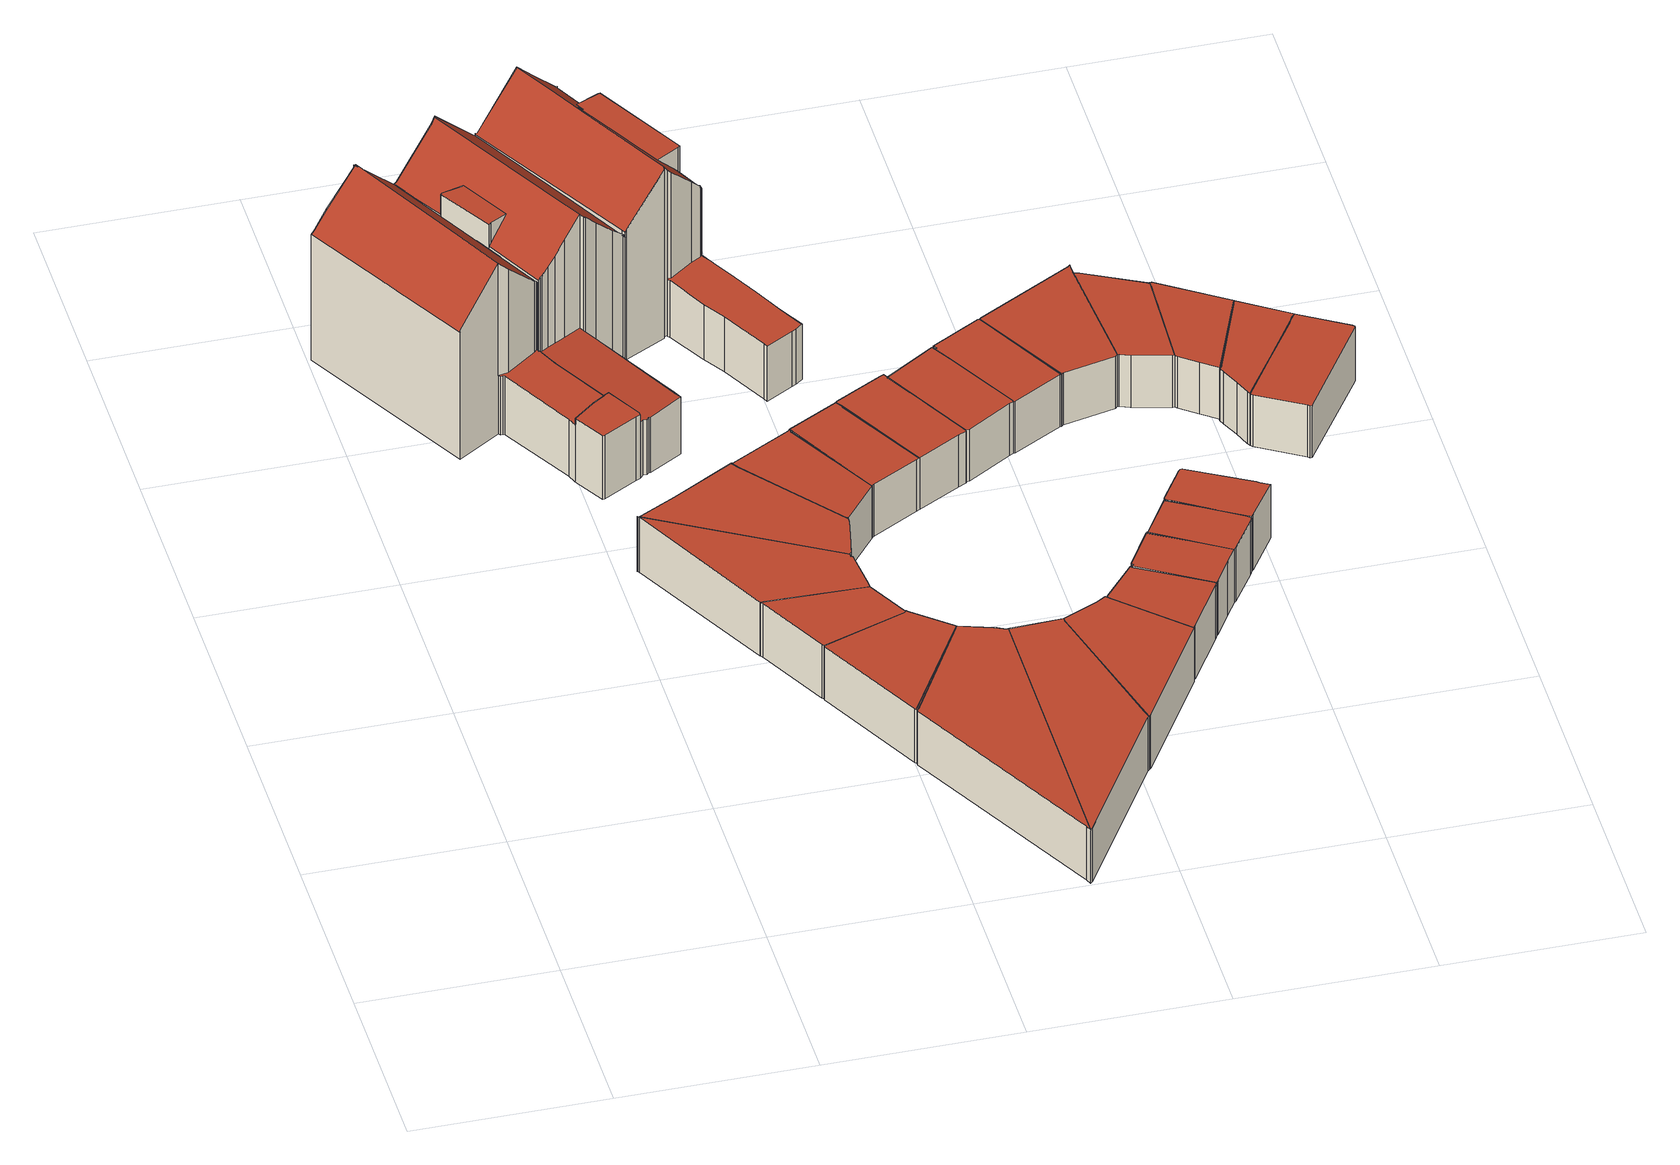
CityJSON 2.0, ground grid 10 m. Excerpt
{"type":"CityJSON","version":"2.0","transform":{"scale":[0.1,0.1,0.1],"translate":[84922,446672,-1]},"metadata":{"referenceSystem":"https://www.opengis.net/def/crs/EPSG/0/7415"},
"CityObjects":{
"building1":{"type":"Building","attributes":{"dak_type":"slanted","data_area":65.31,"data_coverage":0.922,"geconstateerd":false,"gid":18957135,"h_dak_50p":8.48,"h_dak_70p":9.11,"h_dak_max":10.14,"h_dak_min":3.15,"h_maaiveld":-0.09,"kas_warenhuis":false,"lod11_replace":false,"ondergronds_type":"above ground","oorspronkelijkbouwjaar":1916,"pw_actueel":"yes","pw_bron":"ahn3","reconstructie_methode":"tudelft3d-geoflow","reconstruction_skipped":false,"rmse_lod12":2.58,"rmse_lod13":0.845,"rmse_lod22":0.234,"rn":1,"status":"Pand in gebruik","t_run":168.91,"val3dity_codes_lod12":"[]","val3dity_codes_lod13":"[]","val3dity_codes_lod22":"[]"},"children":["building1-1"]},
"building1-1":{"type":"BuildingPart","parents":["building1"],"geometry":[{"type":"Solid","lod":"2.2","boundaries":[[[[0,1,2,3,4,5,6,7,8,9,10,11,12,13,14,15,16,17,18,19,20,21,22]],[[23,0,22,24]],[[25,8,7,26]],[[27,17,16,28]],[[29,21,20,30]],[[31,13,12,32]],[[33,15,14,34]],[[26,7,35]],[[36,6,5,37]],[[37,5,4,38]],[[24,22,21,29]],[[34,14,13,31]],[[39,36,40,41]],[[42,18,17,27]],[[43,28,16,15,33]],[[30,20,19,44]],[[45,9,8,25]],[[35,7,6,36,39]],[[46,11,10,47]],[[32,12,11,46]],[[38,4,3,48]],[[49,50,51,52]],[[53,54,55,56]],[[56,55,28,43]],[[44,19,18,42,57]],[[58,59,60,61]],[[57,42,62,63]],[[63,62,59,58]],[[41,40,54,53]],[[61,60,50,49]],[[48,3,2,64]],[[64,2,1,51]],[[52,51,1,0,23]],[[47,10,9,45]],[[47,45,25,26,35,39,46]],[[56,43,33,34,31,32,46,39,41,53]],[[57,63,58,61,49,52,23,24,29,30,44]],[[48,64,51,50,60,59,62,42,27,28,55,54,40,36,37,38]]]],"semantics":{"surfaces":[{"type":"GroundSurface"},{"type":"WallSurface","on_footprint_edge":true},{"type":"WallSurface","on_footprint_edge":false},{"type":"RoofSurface"}],"values":[[0,1,1,1,1,1,1,1,1,1,1,1,2,1,1,1,1,1,1,1,1,2,2,2,1,2,2,2,2,2,1,1,1,1,3,3,3,3]]}}]},
"building2":{"type":"Building","attributes":{"dak_type":"slanted","data_area":64.58,"data_coverage":0.895,"geconstateerd":false,"gid":11190409,"h_dak_50p":8.73,"h_dak_70p":9.2,"h_dak_max":10.21,"h_dak_min":3.21,"h_maaiveld":-0.117,"kas_warenhuis":false,"lod11_replace":false,"ondergronds_type":"above ground","oorspronkelijkbouwjaar":1916,"pw_actueel":"yes","pw_bron":"ahn3","reconstructie_methode":"tudelft3d-geoflow","reconstruction_skipped":false,"rmse_lod12":2.62,"rmse_lod13":0.764,"rmse_lod22":0.153,"rn":1,"status":"Pand in gebruik","t_run":117.61,"val3dity_codes_lod12":"[]","val3dity_codes_lod13":"[]","val3dity_codes_lod22":"[]"},"children":["building2-1"]},
"building2-1":{"type":"BuildingPart","parents":["building2"],"geometry":[{"type":"Solid","lod":"2.2","boundaries":[[[[65,66,67,68,69,70,71,72,73,20,74,75,76,77,78,79,80,81,82,14,83,84,85,86,87,88,89,90,91,92]],[[93,88,87,94]],[[95,89,88,93]],[[96,83,14,34]],[[97,74,20,98]],[[99,75,74,97]],[[100,101,102]],[[103,85,84,104]],[[34,14,82,105]],[[105,82,81,106]],[[107,108,109,110]],[[104,84,83,96]],[[94,87,86,111]],[[112,68,67,113]],[[114,69,68,112]],[[115,70,69,114]],[[116,73,72,117]],[[118,76,75,99]],[[110,109,119,120]],[[121,122,108,107]],[[120,119,123,124]],[[125,80,79,122,121]],[[126,78,77,127]],[[128,125,129,130]],[[124,123,131,132]],[[132,131,133,134]],[[135,92,91,136]],[[134,133,113,137]],[[138,65,92,135]],[[122,79,78,126]],[[139,66,65,138]],[[130,129,140]],[[101,100,106,141]],[[141,106,81,80,125,128]],[[137,113,67,66,139]],[[111,86,85,103]],[[142,90,89,95]],[[98,20,73,116]],[[117,72,71,143]],[[143,71,70,115]],[[127,77,76,118]],[[136,91,90,142]],[[127,118,99,97,98,116,117,143,115,114,112,113,133,131,123,119,109,108,122,126]],[[141,128,130,140,102,101]],[[137,139,138,135,136,142,95,93,94,111,103,144,134]],[[121,107,110,120,124,132,134,144,103,104,96,34,105,106,100,102,140,129,125]]]],"semantics":{"surfaces":[{"type":"GroundSurface"},{"type":"WallSurface","on_footprint_edge":true},{"type":"WallSurface","on_footprint_edge":false},{"type":"RoofSurface"}],"values":[[0,1,1,1,1,1,2,1,1,1,2,1,1,1,1,1,1,1,2,2,2,1,1,2,2,2,1,2,1,1,1,2,2,1,1,1,1,1,1,1,1,1,3,3,3,3]]}}]},
"building3":{"type":"Building","attributes":{"dak_type":"horizontal","data_area":28.18,"data_coverage":0.91,"geconstateerd":false,"gid":18958625,"h_dak_50p":2.79,"h_dak_70p":2.81,"h_dak_max":3.06,"h_dak_min":2.66,"h_maaiveld":-0.385,"kas_warenhuis":false,"lod11_replace":false,"ondergronds_type":"above ground","oorspronkelijkbouwjaar":1930,"pw_actueel":"yes","pw_bron":"ahn3","reconstructie_methode":"tudelft3d-geoflow","reconstruction_skipped":false,"rmse_lod12":0.0636,"rmse_lod13":0.0701,"rmse_lod22":0.0428,"rn":1,"status":"Pand in gebruik","t_run":50.45,"val3dity_codes_lod12":"[]","val3dity_codes_lod13":"[]","val3dity_codes_lod22":"[]"},"children":["building3-1"]},
"building3-1":{"type":"BuildingPart","parents":["building3"],"geometry":[{"type":"Solid","lod":"2.2","boundaries":[[[[145,146,147,148,149,150,151,152,153,154,155,156]],[[157,148,147,158]],[[158,147,146,159]],[[160,152,151,161]],[[162,154,153,163]],[[164,155,154,162]],[[165,150,149,166]],[[166,149,148,157]],[[163,153,152,160]],[[161,151,150,165]],[[167,156,155,164]],[[168,145,156,167]],[[159,146,145,168]],[[168,167,164,162,163,160,161,165,166,157,158,159]]]],"semantics":{"surfaces":[{"type":"GroundSurface"},{"type":"WallSurface","on_footprint_edge":true},{"type":"RoofSurface"}],"values":[[0,1,1,1,1,1,1,1,1,1,1,1,1,2]]}}]},
"building4":{"type":"Building","attributes":{"dak_type":"horizontal","data_area":15.05,"data_coverage":0.911,"geconstateerd":false,"gid":18958624,"h_dak_50p":2.74,"h_dak_70p":2.77,"h_dak_max":2.87,"h_dak_min":2.65,"h_maaiveld":-0.388,"kas_warenhuis":false,"lod11_replace":false,"ondergronds_type":"above ground","oorspronkelijkbouwjaar":1930,"pw_actueel":"yes","pw_bron":"ahn3","reconstructie_methode":"tudelft3d-geoflow","reconstruction_skipped":false,"rmse_lod12":0.0488,"rmse_lod13":0.0514,"rmse_lod22":0.0177,"rn":1,"status":"Pand in gebruik","t_run":37.63,"val3dity_codes_lod12":"[]","val3dity_codes_lod13":"[]","val3dity_codes_lod22":"[]"},"children":["building4-1"]},
"building4-1":{"type":"BuildingPart","parents":["building4"],"geometry":[{"type":"Solid","lod":"2.2","boundaries":[[[[169,170,171,172,173,174,151,175,148,147]],[[176,171,170,177]],[[161,151,174,178]],[[179,175,151,161]],[[158,147,148,157]],[[180,169,147,158]],[[157,148,175,179]],[[181,172,171,176]],[[178,174,173,182]],[[182,173,172,181]],[[177,170,169,180]],[[157,179,161,178,182,181,176,177,180,158]]]],"semantics":{"surfaces":[{"type":"GroundSurface"},{"type":"WallSurface","on_footprint_edge":true},{"type":"RoofSurface"}],"values":[[0,1,1,1,1,1,1,1,1,1,1,2]]}}]},
"building5":{"type":"Building","attributes":{"dak_type":"horizontal","data_area":30.88,"data_coverage":0.929,"geconstateerd":false,"gid":18958621,"h_dak_50p":2.75,"h_dak_70p":2.77,"h_dak_max":2.97,"h_dak_min":2.59,"h_maaiveld":-0.385,"kas_warenhuis":false,"lod11_replace":false,"ondergronds_type":"above ground","oorspronkelijkbouwjaar":1930,"pw_actueel":"yes","pw_bron":"ahn3","reconstructie_methode":"tudelft3d-geoflow","reconstruction_skipped":false,"rmse_lod12":0.0424,"rmse_lod13":0.0433,"rmse_lod22":0.032,"rn":1,"status":"Pand in gebruik","t_run":50.69,"val3dity_codes_lod12":"[]","val3dity_codes_lod13":"[]","val3dity_codes_lod22":"[]"},"children":["building5-1"]},
"building5-1":{"type":"BuildingPart","parents":["building5"],"geometry":[{"type":"Solid","lod":"2.2","boundaries":[[[[155,183,154,153,184,185,186,187,188,189,190]],[[191,189,188,192]],[[193,153,154,194]],[[195,184,153,193]],[[196,185,184,195]],[[197,187,186,198]],[[198,186,185,196]],[[192,188,187,197]],[[199,183,155,164]],[[164,155,190,200]],[[200,190,189,191]],[[194,154,183,199]],[[192,197,198,196,195,193,194,199,164,200,191]]]],"semantics":{"surfaces":[{"type":"GroundSurface"},{"type":"WallSurface","on_footprint_edge":true},{"type":"RoofSurface"}],"values":[[0,1,1,1,1,1,1,1,1,1,1,1,2]]}}]},
"building6":{"type":"Building","attributes":{"dak_type":"horizontal","data_area":22.36,"data_coverage":0.932,"geconstateerd":false,"gid":18958623,"h_dak_50p":2.76,"h_dak_70p":2.77,"h_dak_max":2.89,"h_dak_min":2.6,"h_maaiveld":-0.391,"kas_warenhuis":false,"lod11_replace":false,"ondergronds_type":"above ground","oorspronkelijkbouwjaar":1930,"pw_actueel":"yes","pw_bron":"ahn3","reconstructie_methode":"tudelft3d-geoflow","reconstruction_skipped":false,"rmse_lod12":0.0329,"rmse_lod13":0.0341,"rmse_lod22":0.021,"rn":1,"status":"Pand in gebruik","t_run":46.26,"val3dity_codes_lod12":"[]","val3dity_codes_lod13":"[]","val3dity_codes_lod22":"[]"},"children":["building6-1"]},
"building6-1":{"type":"BuildingPart","parents":["building6"],"geometry":[{"type":"Solid","lod":"2.2","boundaries":[[[[201,202,203,172,171,170,204,205,206,207,208]],[[177,170,171,176]],[[209,206,205,210]],[[211,207,206,209]],[[212,202,201,213]],[[213,201,208,214]],[[176,171,172,181]],[[214,208,207,211]],[[181,172,203,215]],[[215,203,202,212]],[[210,205,204,216]],[[216,204,170,177]],[[216,177,176,181,215,212,213,214,211,209,210]]]],"semantics":{"surfaces":[{"type":"GroundSurface"},{"type":"WallSurface","on_footprint_edge":true},{"type":"RoofSurface"}],"values":[[0,1,1,1,1,1,1,1,1,1,1,1,2]]}}]},
"building7":{"type":"Building","attributes":{"dak_type":"horizontal","data_area":50.18,"data_coverage":0.946,"geconstateerd":false,"gid":18958622,"h_dak_50p":2.75,"h_dak_70p":2.77,"h_dak_max":2.96,"h_dak_min":2.62,"h_maaiveld":-0.385,"kas_warenhuis":false,"lod11_replace":false,"ondergronds_type":"above ground","oorspronkelijkbouwjaar":1930,"pw_actueel":"yes","pw_bron":"ahn3","reconstructie_methode":"tudelft3d-geoflow","reconstruction_skipped":false,"rmse_lod12":0.0387,"rmse_lod13":0.038,"rmse_lod22":0.0213,"rn":1,"status":"Pand in gebruik","t_run":68.89,"val3dity_codes_lod12":"[]","val3dity_codes_lod13":"[]","val3dity_codes_lod22":"[]"},"children":["building7-1"]},
"building7-1":{"type":"BuildingPart","parents":["building7"],"geometry":[{"type":"Solid","lod":"2.2","boundaries":[[[[206,217,218,219,220,221,222,223,201,224,225]],[[226,220,219,227]],[[228,222,221,229]],[[229,221,220,226]],[[230,224,201,213]],[[231,225,224,230]],[[232,218,217,233]],[[209,206,225,231]],[[234,223,222,228]],[[213,201,223,234]],[[227,219,218,232]],[[233,217,206,209]],[[209,231,230,213,234,228,229,226,227,232,233]]]],"semantics":{"surfaces":[{"type":"GroundSurface"},{"type":"WallSurface","on_footprint_edge":true},{"type":"RoofSurface"}],"values":[[0,1,1,1,1,1,1,1,1,1,1,1,2]]}}]},
"building8":{"type":"Building","attributes":{"dak_type":"horizontal","data_area":17.8,"data_coverage":0.906,"geconstateerd":false,"gid":17147224,"h_dak_50p":2.75,"h_dak_70p":2.77,"h_dak_max":2.99,"h_dak_min":2.69,"h_maaiveld":-0.378,"kas_warenhuis":false,"lod11_replace":false,"ondergronds_type":"above ground","oorspronkelijkbouwjaar":1930,"pw_actueel":"yes","pw_bron":"ahn3","reconstructie_methode":"tudelft3d-geoflow","reconstruction_skipped":false,"rmse_lod12":0.0387,"rmse_lod13":0.0422,"rmse_lod22":0.0306,"rn":1,"status":"Pand in gebruik","t_run":60.03,"val3dity_codes_lod12":"[]","val3dity_codes_lod13":"[]","val3dity_codes_lod22":"[]"},"children":["building8-1"]},
"building8-1":{"type":"BuildingPart","parents":["building8"],"geometry":[{"type":"Solid","lod":"2.2","boundaries":[[[[187,235,236,237,185,238,239,240,241,242,243]],[[244,243,242,245]],[[246,238,185,196]],[[196,185,237,247]],[[248,235,187,197]],[[249,236,235,248]],[[197,187,243,244]],[[250,239,238,246]],[[251,240,239,250]],[[247,237,236,249]],[[252,241,240,251]],[[245,242,241,252]],[[250,246,196,247,249,248,197,244,245,252,251]]]],"semantics":{"surfaces":[{"type":"GroundSurface"},{"type":"WallSurface","on_footprint_edge":true},{"type":"RoofSurface"}],"values":[[0,1,1,1,1,1,1,1,1,1,1,1,2]]}}]},
"building9":{"type":"Building","attributes":{"dak_type":"slanted","data_area":63.76,"data_coverage":0.914,"geconstateerd":false,"gid":11190410,"h_dak_50p":8.94,"h_dak_70p":9.2,"h_dak_max":10.23,"h_dak_min":3.28,"h_maaiveld":-0.036,"kas_warenhuis":false,"lod11_replace":false,"ondergronds_type":"above ground","oorspronkelijkbouwjaar":1988,"pw_actueel":"yes","pw_bron":"ahn3","reconstructie_methode":"tudelft3d-geoflow","reconstruction_skipped":false,"rmse_lod12":2.57,"rmse_lod13":0.774,"rmse_lod22":0.239,"rn":1,"status":"Pand in gebruik","t_run":116.67,"val3dity_codes_lod12":"[]","val3dity_codes_lod13":"[]","val3dity_codes_lod22":"[]"},"children":["building9-1"]},
"building9-1":{"type":"BuildingPart","parents":["building9"],"geometry":[{"type":"Solid","lod":"2.2","boundaries":[[[[253,254,255,256,257,258,259,260,261,262,263,264,265,266,267,268,269,270,271,272,273,274,275,276,277,278,279,280,281]],[[282,254,253,283]],[[283,253,281,284]],[[285,286,287,288]],[[289,290,291,292]],[[293,274,273,294]],[[295,278,277,296]],[[297,280,279,298]],[[299,261,260,300]],[[301,258,257,302]],[[303,264,263,304]],[[305,265,264,303]],[[302,257,256,306]],[[256,307,306]],[[307,256,255,308]],[[306,307,286,285]],[[308,255,254,282]],[[309,268,267,310]],[[311,268,309]],[[294,273,272,312]],[[310,267,266,313]],[[314,262,261,299]],[[288,287,290,289]],[[315,316,271,270,317]],[[318,319,317,320]],[[313,266,265,305]],[[284,281,280,297]],[[296,277,276,321]],[[312,272,271,316]],[[322,323,324]],[[319,318,325]],[[326,327,323,322]],[[320,317,270,269,327,326]],[[327,269,268,311]],[[298,279,278,295]],[[292,291,316,315]],[[304,263,262,314]],[[328,259,258,301]],[[300,260,259,328]],[[321,276,275,329]],[[329,275,274,293]],[[321,329,293,294,312,316,291,290,287,286,307,308,282,283,284,297,298,295,296]],[[325,318,320,326,322,324]],[[319,325,324,323,327,311,309,310,313,305,330,331,302,306,285,288,289,292,315,317]],[[300,328,301,302,331,330,305,303,304,314,299]]]],"semantics":{"surfaces":[{"type":"GroundSurface"},{"type":"WallSurface","on_footprint_edge":true},{"type":"WallSurface","on_footprint_edge":false},{"type":"RoofSurface"}],"values":[[0,1,1,2,2,1,1,1,1,1,1,1,1,1,1,2,1,1,1,1,1,1,2,1,2,1,1,1,1,2,2,2,1,1,1,2,1,1,1,1,1,3,3,3,3]]}}]},
"building10":{"type":"Building","attributes":{"dak_type":"horizontal","data_area":45.7,"data_coverage":0.941,"geconstateerd":false,"gid":18958616,"h_dak_50p":2.76,"h_dak_70p":2.77,"h_dak_max":2.88,"h_dak_min":2.65,"h_maaiveld":-0.385,"kas_warenhuis":false,"lod11_replace":false,"ondergronds_type":"above ground","oorspronkelijkbouwjaar":1930,"pw_actueel":"yes","pw_bron":"ahn3","reconstructie_methode":"tudelft3d-geoflow","reconstruction_skipped":false,"rmse_lod12":0.034,"rmse_lod13":0.0342,"rmse_lod22":0.0248,"rn":1,"status":"Pand in gebruik","t_run":60.76,"val3dity_codes_lod12":"[]","val3dity_codes_lod13":"[]","val3dity_codes_lod22":"[]"},"children":["building10-1"]},
"building10-1":{"type":"BuildingPart","parents":["building10"],"geometry":[{"type":"Solid","lod":"2.2","boundaries":[[[[332,333,334,335,221,336,337,219,338,339,340]],[[227,219,337,341]],[[229,221,335,342]],[[343,336,221,229]],[[344,339,338,345]],[[345,338,219,227]],[[341,337,336,343]],[[342,335,334,346]],[[346,334,333,347]],[[348,332,340,349]],[[347,333,332,348]],[[349,340,339,344]],[[348,349,344,345,227,341,343,229,342,346,347]]]],"semantics":{"surfaces":[{"type":"GroundSurface"},{"type":"WallSurface","on_footprint_edge":true},{"type":"RoofSurface"}],"values":[[0,1,1,1,1,1,1,1,1,1,1,1,2]]}}]},
"building11":{"type":"Building","attributes":{"dak_type":"horizontal","data_area":15.64,"data_coverage":0.905,"geconstateerd":false,"gid":18958619,"h_dak_50p":2.74,"h_dak_70p":2.76,"h_dak_max":2.82,"h_dak_min":2.68,"h_maaiveld":-0.379,"kas_warenhuis":false,"lod11_replace":false,"ondergronds_type":"above ground","oorspronkelijkbouwjaar":1930,"pw_actueel":"yes","pw_bron":"ahn3","reconstructie_methode":"tudelft3d-geoflow","reconstruction_skipped":false,"rmse_lod12":0.0303,"rmse_lod13":0.0306,"rmse_lod22":0.0172,"rn":1,"status":"Pand in gebruik","t_run":38.31,"val3dity_codes_lod12":"[]","val3dity_codes_lod13":"[]","val3dity_codes_lod22":"[]"},"children":["building11-1"]},
"building11-1":{"type":"BuildingPart","parents":["building11"],"geometry":[{"type":"Solid","lod":"2.2","boundaries":[[[[350,351,352,353,354,355,356,243,242,357,240]],[[244,243,356,358]],[[359,357,242,245]],[[251,240,357,359]],[[245,242,243,244]],[[358,356,355,360]],[[361,353,352,362]],[[363,350,240,251]],[[360,355,354,364]],[[364,354,353,361]],[[362,352,351,365]],[[365,351,350,363]],[[362,365,363,251,359,245,244,358,360,364,361]]]],"semantics":{"surfaces":[{"type":"GroundSurface"},{"type":"WallSurface","on_footprint_edge":true},{"type":"RoofSurface"}],"values":[[0,1,1,1,1,1,1,1,1,1,1,1,2]]}}]},
"building12":{"type":"Building","attributes":{"dak_type":"horizontal","data_area":15.85,"data_coverage":0.92,"geconstateerd":false,"gid":18958620,"h_dak_50p":2.74,"h_dak_70p":2.77,"h_dak_max":2.87,"h_dak_min":2.56,"h_maaiveld":-0.379,"kas_warenhuis":false,"lod11_replace":false,"ondergronds_type":"above ground","oorspronkelijkbouwjaar":1930,"pw_actueel":"yes","pw_bron":"ahn3","reconstructie_methode":"tudelft3d-geoflow","reconstruction_skipped":false,"rmse_lod12":0.0439,"rmse_lod13":0.0415,"rmse_lod22":0.0265,"rn":1,"status":"Pand in gebruik","t_run":39.95,"val3dity_codes_lod12":"[]","val3dity_codes_lod13":"[]","val3dity_codes_lod22":"[]"},"children":["building12-1"]},
"building12-1":{"type":"BuildingPart","parents":["building12"],"geometry":[{"type":"Solid","lod":"2.2","boundaries":[[[[366,367,368,369,370,371,354,372,351,350]],[[363,350,351,365]],[[373,368,367,374]],[[375,370,369,376]],[[376,369,368,373]],[[377,371,370,375]],[[374,367,366,378]],[[378,366,350,363]],[[365,351,372,379]],[[379,372,354,364]],[[364,354,371,377]],[[377,375,376,373,374,378,363,365,379,364]]]],"semantics":{"surfaces":[{"type":"GroundSurface"},{"type":"WallSurface","on_footprint_edge":true},{"type":"RoofSurface"}],"values":[[0,1,1,1,1,1,1,1,1,1,1,2]]}}]},
"building13":{"type":"Building","attributes":{"dak_type":"multiple horizontal","data_area":25.83,"data_coverage":0.943,"geconstateerd":false,"gid":18958731,"h_dak_50p":2.75,"h_dak_70p":2.77,"h_dak_max":3.74,"h_dak_min":2.64,"h_maaiveld":-0.382,"kas_warenhuis":false,"lod11_replace":false,"ondergronds_type":"above ground","oorspronkelijkbouwjaar":1930,"pw_actueel":"yes","pw_bron":"ahn3","reconstructie_methode":"tudelft3d-geoflow","reconstruction_skipped":false,"rmse_lod12":0.148,"rmse_lod13":0.149,"rmse_lod22":0.147,"rn":1,"status":"Pand in gebruik","t_run":45.17,"val3dity_codes_lod12":"[]","val3dity_codes_lod13":"[]","val3dity_codes_lod22":"[]"},"children":["building13-1"]},
"building13-1":{"type":"BuildingPart","parents":["building13"],"geometry":[{"type":"Solid","lod":"2.2","boundaries":[[[[340,339,380,381,382,383,384,333,385]],[[386,381,380,387]],[[344,339,340,349]],[[388,382,381,386]],[[349,340,385,389]],[[390,384,383,391]],[[387,380,339,344]],[[389,385,333,347]],[[347,333,384,390]],[[391,383,382,388]],[[390,391,388,386,387,344,349,389,347]]]],"semantics":{"surfaces":[{"type":"GroundSurface"},{"type":"WallSurface","on_footprint_edge":true},{"type":"RoofSurface"}],"values":[[0,1,1,1,1,1,1,1,1,1,2]]}}]},
"building14":{"type":"Building","attributes":{"dak_type":"horizontal","data_area":15.73,"data_coverage":0.95,"geconstateerd":false,"gid":18958618,"h_dak_50p":2.74,"h_dak_70p":2.76,"h_dak_max":2.86,"h_dak_min":2.66,"h_maaiveld":-0.377,"kas_warenhuis":false,"lod11_replace":false,"ondergronds_type":"above ground","oorspronkelijkbouwjaar":1930,"pw_actueel":"yes","pw_bron":"ahn3","reconstructie_methode":"tudelft3d-geoflow","reconstruction_skipped":false,"rmse_lod12":0.0392,"rmse_lod13":0.0386,"rmse_lod22":0.0238,"rn":1,"status":"Pand in gebruik","t_run":37.24,"val3dity_codes_lod12":"[]","val3dity_codes_lod13":"[]","val3dity_codes_lod22":"[]"},"children":["building14-1"]},
"building14-1":{"type":"BuildingPart","parents":["building14"],"geometry":[{"type":"Solid","lod":"2.2","boundaries":[[[[392,393,394,395,396,397,398,399,369]],[[400,398,397,401]],[[402,399,398,400]],[[376,369,399,402]],[[403,392,369,376]],[[404,393,392,403]],[[405,394,393,404]],[[406,395,394,405]],[[401,397,396,407]],[[407,396,395,406]],[[402,400,401,407,406,405,404,403,376]]]],"semantics":{"surfaces":[{"type":"GroundSurface"},{"type":"WallSurface","on_footprint_edge":true},{"type":"RoofSurface"}],"values":[[0,1,1,1,1,1,1,1,1,1,2]]}}]},
"building15":{"type":"Building","attributes":{"dak_type":"horizontal","data_area":12.84,"data_coverage":0.927,"geconstateerd":false,"gid":18958730,"h_dak_50p":2.75,"h_dak_70p":2.76,"h_dak_max":2.81,"h_dak_min":2.68,"h_maaiveld":-0.379,"kas_warenhuis":false,"lod11_replace":false,"ondergronds_type":"above ground","oorspronkelijkbouwjaar":1930,"pw_actueel":"yes","pw_bron":"ahn3","reconstructie_methode":"tudelft3d-geoflow","reconstruction_skipped":false,"rmse_lod12":0.024,"rmse_lod13":0.0254,"rmse_lod22":0.015,"rn":1,"status":"Pand in gebruik","t_run":35.88,"val3dity_codes_lod12":"[]","val3dity_codes_lod13":"[]","val3dity_codes_lod22":"[]"},"children":["building15-1"]},
"building15-1":{"type":"BuildingPart","parents":["building15"],"geometry":[{"type":"Solid","lod":"2.2","boundaries":[[[[408,382,409,410,411,412,413,414]],[[415,414,413,416]],[[417,410,409,418]],[[419,412,411,420]],[[420,411,410,417]],[[418,409,382,388]],[[416,413,412,419]],[[421,408,414,415]],[[388,382,408,421]],[[421,415,416,419,420,417,418,388]]]],"semantics":{"surfaces":[{"type":"GroundSurface"},{"type":"WallSurface","on_footprint_edge":true},{"type":"RoofSurface"}],"values":[[0,1,1,1,1,1,1,1,1,2]]}}]},
"building16":{"type":"Building","attributes":{"dak_type":"horizontal","data_area":10.36,"data_coverage":0.925,"geconstateerd":false,"gid":18958729,"h_dak_50p":2.78,"h_dak_70p":2.8,"h_dak_max":2.84,"h_dak_min":2.69,"h_maaiveld":-0.381,"kas_warenhuis":false,"lod11_replace":false,"ondergronds_type":"above ground","oorspronkelijkbouwjaar":1930,"pw_actueel":"yes","pw_bron":"ahn3","reconstructie_methode":"tudelft3d-geoflow","reconstruction_skipped":false,"rmse_lod12":0.0367,"rmse_lod13":0.0372,"rmse_lod22":0.0164,"rn":1,"status":"Pand in gebruik","t_run":34.16,"val3dity_codes_lod12":"[]","val3dity_codes_lod13":"[]","val3dity_codes_lod22":"[]"},"children":["building16-1"]},
"building16-1":{"type":"BuildingPart","parents":["building16"],"geometry":[{"type":"Solid","lod":"2.2","boundaries":[[[[422,423,424,413,425,426,427,428,429]],[[430,423,422,431]],[[432,424,423,430]],[[433,426,425,434]],[[416,413,424,432]],[[435,428,427,436]],[[431,422,429,437]],[[436,427,426,433]],[[434,425,413,416]],[[437,429,428,435]],[[437,435,436,433,434,416,432,430,431]]]],"semantics":{"surfaces":[{"type":"GroundSurface"},{"type":"WallSurface","on_footprint_edge":true},{"type":"RoofSurface"}],"values":[[0,1,1,1,1,1,1,1,1,1,2]]}}]},
"building17":{"type":"Building","attributes":{"dak_type":"horizontal","data_area":15.99,"data_coverage":0.93,"geconstateerd":false,"gid":18958617,"h_dak_50p":2.73,"h_dak_70p":2.74,"h_dak_max":2.86,"h_dak_min":2.67,"h_maaiveld":-0.387,"kas_warenhuis":false,"lod11_replace":false,"ondergronds_type":"above ground","oorspronkelijkbouwjaar":1930,"pw_actueel":"yes","pw_bron":"ahn3","reconstructie_methode":"tudelft3d-geoflow","reconstruction_skipped":false,"rmse_lod12":0.024,"rmse_lod13":0.0251,"rmse_lod22":0.0172,"rn":1,"status":"Pand in gebruik","t_run":39.19,"val3dity_codes_lod12":"[]","val3dity_codes_lod13":"[]","val3dity_codes_lod22":"[]"},"children":["building17-1"]},
"building17-1":{"type":"BuildingPart","parents":["building17"],"geometry":[{"type":"Solid","lod":"2.2","boundaries":[[[[438,439,440,441,442,443,444,397,396,445]],[[446,440,439,447]],[[448,438,445,449]],[[450,444,443,451]],[[449,445,396,407]],[[447,439,438,448]],[[452,441,440,446]],[[407,396,397,401]],[[401,397,444,450]],[[453,442,441,452]],[[451,443,442,453]],[[447,448,449,407,401,450,451,453,452,446]]]],"semantics":{"surfaces":[{"type":"GroundSurface"},{"type":"WallSurface","on_footprint_edge":true},{"type":"RoofSurface"}],"values":[[0,1,1,1,1,1,1,1,1,1,1,2]]}}]},
"building18":{"type":"Building","attributes":{"dak_type":"horizontal","data_area":9.9,"data_coverage":0.88,"geconstateerd":false,"gid":18958629,"h_dak_50p":2.79,"h_dak_70p":2.81,"h_dak_max":2.97,"h_dak_min":2.71,"h_maaiveld":-0.377,"kas_warenhuis":false,"lod11_replace":false,"ondergronds_type":"above ground","oorspronkelijkbouwjaar":1930,"pw_actueel":"yes","pw_bron":"ahn3","reconstructie_methode":"tudelft3d-geoflow","reconstruction_skipped":false,"rmse_lod12":0.0332,"rmse_lod13":0.0361,"rmse_lod22":0.0187,"rn":1,"status":"Pand in gebruik","t_run":35.13,"val3dity_codes_lod12":"[]","val3dity_codes_lod13":"[]","val3dity_codes_lod22":"[]"},"children":["building18-1"]},
"building18-1":{"type":"BuildingPart","parents":["building18"],"geometry":[{"type":"Solid","lod":"2.2","boundaries":[[[[454,455,422,456,429,457,458,459,460,461]],[[462,454,461,463]],[[464,456,422,431]],[[437,429,456,464]],[[465,457,429,466]],[[466,429,437]],[[467,460,459,468]],[[463,461,460,467]],[[431,422,455,469]],[[470,458,457,465]],[[468,459,458,470]],[[469,455,454,462]],[[437,464,431,469,462,463,467,468,470,465,466]]]],"semantics":{"surfaces":[{"type":"GroundSurface"},{"type":"WallSurface","on_footprint_edge":true},{"type":"RoofSurface"}],"values":[[0,1,1,1,1,1,1,1,1,1,1,1,2]]}}]},
"building19":{"type":"Building","attributes":{"dak_type":"horizontal","data_area":24.34,"data_coverage":0.91,"geconstateerd":false,"gid":18958732,"h_dak_50p":2.73,"h_dak_70p":2.74,"h_dak_max":2.83,"h_dak_min":2.64,"h_maaiveld":-0.391,"kas_warenhuis":false,"lod11_replace":false,"ondergronds_type":"above ground","oorspronkelijkbouwjaar":1930,"pw_actueel":"yes","pw_bron":"ahn3","reconstructie_methode":"tudelft3d-geoflow","reconstruction_skipped":false,"rmse_lod12":0.0286,"rmse_lod13":0.0305,"rmse_lod22":0.0172,"rn":1,"status":"Pand in gebruik","t_run":43.16,"val3dity_codes_lod12":"[]","val3dity_codes_lod13":"[]","val3dity_codes_lod22":"[]"},"children":["building19-1"]},
"building19-1":{"type":"BuildingPart","parents":["building19"],"geometry":[{"type":"Solid","lod":"2.2","boundaries":[[[[471,472,473,474,475,442,476,441,477,478,479]],[[453,442,475,480]],[[481,477,441,452]],[[482,476,442,453]],[[452,441,476,482]],[[483,479,478,484]],[[485,471,479,483]],[[486,474,473,487]],[[480,475,474,486]],[[484,478,477,481]],[[488,472,471,485]],[[487,473,472,488]],[[488,485,483,484,481,452,482,453,480,486,487]]]],"semantics":{"surfaces":[{"type":"GroundSurface"},{"type":"WallSurface","on_footprint_edge":true},{"type":"RoofSurface"}],"values":[[0,1,1,1,1,1,1,1,1,1,1,1,2]]}}]},
"building20":{"type":"Building","attributes":{"dak_type":"horizontal","data_area":9.4,"data_coverage":0.83,"geconstateerd":false,"gid":18958628,"h_dak_50p":2.78,"h_dak_70p":2.8,"h_dak_max":2.86,"h_dak_min":2.67,"h_maaiveld":-0.368,"kas_warenhuis":false,"lod11_replace":false,"ondergronds_type":"above ground","oorspronkelijkbouwjaar":1930,"pw_actueel":"yes","pw_bron":"ahn3","reconstructie_methode":"tudelft3d-geoflow","reconstruction_skipped":false,"rmse_lod12":0.0407,"rmse_lod13":0.0404,"rmse_lod22":0.018,"rn":1,"status":"Pand in gebruik","t_run":39.55,"val3dity_codes_lod12":"[]","val3dity_codes_lod13":"[]","val3dity_codes_lod22":"[]"},"children":["building20-1"]},
"building20-1":{"type":"BuildingPart","parents":["building20"],"geometry":[{"type":"Solid","lod":"2.2","boundaries":[[[[489,461,490,491,457,492,493,494,495,496,497,498]],[[499,492,457,465]],[[500,493,492,499]],[[465,457,491,501]],[[502,494,493,500]],[[501,491,490,503]],[[504,495,494,502]],[[505,496,495,504]],[[506,497,496,505]],[[503,490,461,507]],[[508,489,498,509]],[[509,498,497,506]],[[507,461,489,508]],[[507,508,509,506,505,504,502,500,499,465,501,503]]]],"semantics":{"surfaces":[{"type":"GroundSurface"},{"type":"WallSurface","on_footprint_edge":true},{"type":"RoofSurface"}],"values":[[0,1,1,1,1,1,1,1,1,1,1,1,1,2]]}}]},
"building21":{"type":"Building","attributes":{"dak_type":"horizontal","data_area":15.84,"data_coverage":0.91,"geconstateerd":false,"gid":17147226,"h_dak_50p":2.72,"h_dak_70p":2.74,"h_dak_max":2.84,"h_dak_min":2.61,"h_maaiveld":-0.392,"kas_warenhuis":false,"lod11_replace":false,"ondergronds_type":"above ground","oorspronkelijkbouwjaar":1930,"pw_actueel":"yes","pw_bron":"ahn3","reconstructie_methode":"tudelft3d-geoflow","reconstruction_skipped":false,"rmse_lod12":0.0383,"rmse_lod13":0.039,"rmse_lod22":0.0235,"rn":1,"status":"Pand in gebruik","t_run":56.82,"val3dity_codes_lod12":"[]","val3dity_codes_lod13":"[]","val3dity_codes_lod22":"[]"},"children":["building21-1"]},
"building21-1":{"type":"BuildingPart","parents":["building21"],"geometry":[{"type":"Solid","lod":"2.2","boundaries":[[[[510,511,512,513,514,515,516,517,473,518]],[[519,510,518,520]],[[521,514,513,522]],[[523,515,514,521]],[[524,517,516,525]],[[522,513,512,526]],[[487,473,517,524]],[[520,518,473,487]],[[527,511,510,519]],[[526,512,511,527]],[[525,516,515,523]],[[487,524,525,523,521,522,526,527,519,520]]]],"semantics":{"surfaces":[{"type":"GroundSurface"},{"type":"WallSurface","on_footprint_edge":true},{"type":"RoofSurface"}],"values":[[0,1,1,1,1,1,1,1,1,1,1,2]]}}]},
"building22":{"type":"Building","attributes":{"dak_type":"horizontal","data_area":13.71,"data_coverage":0.883,"geconstateerd":false,"gid":18958733,"h_dak_50p":2.74,"h_dak_70p":2.76,"h_dak_max":2.89,"h_dak_min":2.65,"h_maaiveld":-0.383,"kas_warenhuis":false,"lod11_replace":false,"ondergronds_type":"above ground","oorspronkelijkbouwjaar":1930,"pw_actueel":"yes","pw_bron":"ahn3","reconstructie_methode":"tudelft3d-geoflow","reconstruction_skipped":false,"rmse_lod12":0.0327,"rmse_lod13":0.0363,"rmse_lod22":0.0184,"rn":1,"status":"Pand in gebruik","t_run":37.49,"val3dity_codes_lod12":"[]","val3dity_codes_lod13":"[]","val3dity_codes_lod22":"[]"},"children":["building22-1"]},
"building22-1":{"type":"BuildingPart","parents":["building22"],"geometry":[{"type":"Solid","lod":"2.2","boundaries":[[[[528,529,530,531,532,533,514,534,535,536,537]],[[521,514,533,538]],[[539,531,530,540]],[[541,532,531,539]],[[542,529,528,543]],[[540,530,529,542]],[[538,533,532,541]],[[544,536,535,545]],[[546,537,536,544]],[[545,535,534,547]],[[547,534,514,521]],[[543,528,537,546]],[[538,541,539,540,542,543,546,544,545,547,521]]]],"semantics":{"surfaces":[{"type":"GroundSurface"},{"type":"WallSurface","on_footprint_edge":true},{"type":"RoofSurface"}],"values":[[0,1,1,1,1,1,1,1,1,1,1,1,2]]}}]},
"building23":{"type":"Building","attributes":{"dak_type":"horizontal","data_area":11.9,"data_coverage":0.88,"geconstateerd":false,"gid":18958735,"h_dak_50p":2.74,"h_dak_70p":2.76,"h_dak_max":2.84,"h_dak_min":2.64,"h_maaiveld":-0.369,"kas_warenhuis":false,"lod11_replace":false,"ondergronds_type":"above ground","oorspronkelijkbouwjaar":1930,"pw_actueel":"yes","pw_bron":"ahn3","reconstructie_methode":"tudelft3d-geoflow","reconstruction_skipped":false,"rmse_lod12":0.0392,"rmse_lod13":0.0413,"rmse_lod22":0.0199,"rn":1,"status":"Pand in gebruik","t_run":38.17,"val3dity_codes_lod12":"[]","val3dity_codes_lod13":"[]","val3dity_codes_lod22":"[]"},"children":["building23-1"]},
"building23-1":{"type":"BuildingPart","parents":["building23"],"geometry":[{"type":"Solid","lod":"2.2","boundaries":[[[[548,549,550,551,552,553,530,554,537,555,556]],[[557,553,552,558]],[[546,537,554,559]],[[560,555,537,546]],[[559,554,530,540]],[[540,530,553,557]],[[561,556,555,560]],[[562,548,556,561]],[[558,552,551,563]],[[563,551,550,564]],[[565,549,548,562]],[[564,550,549,565]],[[564,565,562,561,560,546,559,540,557,558,563]]]],"semantics":{"surfaces":[{"type":"GroundSurface"},{"type":"WallSurface","on_footprint_edge":true},{"type":"RoofSurface"}],"values":[[0,1,1,1,1,1,1,1,1,1,1,1,2]]}}]},
"building24":{"type":"Building","attributes":{"dak_type":"horizontal","data_area":17.3,"data_coverage":0.914,"geconstateerd":false,"gid":18958734,"h_dak_50p":2.74,"h_dak_70p":2.76,"h_dak_max":2.87,"h_dak_min":2.63,"h_maaiveld":-0.351,"kas_warenhuis":false,"lod11_replace":false,"ondergronds_type":"above ground","oorspronkelijkbouwjaar":1930,"pw_actueel":"yes","pw_bron":"ahn3","reconstructie_methode":"tudelft3d-geoflow","reconstruction_skipped":false,"rmse_lod12":0.0401,"rmse_lod13":0.041,"rmse_lod22":0.0209,"rn":1,"status":"Pand in gebruik","t_run":46.55,"val3dity_codes_lod12":"[]","val3dity_codes_lod13":"[]","val3dity_codes_lod22":"[]"},"children":["building24-1"]},
"building24-1":{"type":"BuildingPart","parents":["building24"],"geometry":[{"type":"Solid","lod":"2.2","boundaries":[[[[566,567,550,568,555,569,570,571,572,573]],[[574,569,555,560]],[[575,568,550,564]],[[576,570,569,574]],[[564,550,567,577]],[[560,555,568,575]],[[578,566,573,579]],[[579,573,572,580]],[[580,572,571,581]],[[577,567,566,578]],[[581,571,570,576]],[[578,579,580,581,576,574,560,575,564,577]]]],"semantics":{"surfaces":[{"type":"GroundSurface"},{"type":"WallSurface","on_footprint_edge":true},{"type":"RoofSurface"}],"values":[[0,1,1,1,1,1,1,1,1,1,1,2]]}}]}
},
"vertices":[
[107,335,9],[98,351,9],[96,356,9],[75,394,9],[74,394,9],[73,394,9],[72,395,9],[50,381,9],[1,471,9],[3,472,9],[10,476,9],[26,484,9],[25,484,9],[47,496,9],[48,497,9],[49,495,9],[95,409,9],[100,398,9],[118,366,9],[128,348,9],[128,346,9],[126,345,9],[108,335,9],[107,335,47],[108,335,47],[1,471,84],[50,381,85],[100,398,44],[95,409,44],[126,345,47],[128,346,47],[47,496,86],[25,484,111],[49,495,85],[48,497,85],[50,381,86],[72,395,44],[73,394,44],[74,394,44],[72,395,111],[77,396,44],[77,396,106],[118,366,43],[95,409,84],[128,348,47],[3,472,86],[26,484,111],[10,476,94],[75,394,44],[109,360,47],[109,360,43],[98,351,43],[98,351,47],[93,408,86],[93,408,44],[94,409,44],[94,409,85],[118,366,47],[115,364,47],[115,364,43],[112,362,43],[112,362,47],[116,365,43],[116,365,47],[96,356,43],
[120,419,9],[120,418,9],[119,418,9],[149,362,9],[151,359,9],[134,349,9],[133,349,9],[132,348,9],[130,348,9],[110,380,9],[110,381,9],[109,382,9],[100,400,9],[98,402,9],[95,408,9],[79,439,9],[63,468,9],[49,494,9],[49,497,9],[69,508,9],[71,510,9],[93,522,9],[94,523,9],[95,521,9],[143,432,9],[142,432,9],[136,429,9],[127,424,9],[95,521,85],[94,523,85],[143,432,84],[49,497,86],[110,380,42],[128,346,42],[110,381,42],[64,469,87],[64,469,98],[75,472,98],[71,510,111],[69,508,109],[49,494,85],[63,468,86],[96,409,87],[96,409,43],[97,409,43],[97,409,88],[93,522,86],[149,362,44],[119,418,44],[151,359,43],[134,349,42],[130,348,42],[132,348,42],[109,382,42],[100,411,43],[100,411,91],[95,408,86],[95,408,43],[104,413,43],[104,413,95],[79,439,86],[98,402,43],[100,400,43],[79,439,99],[80,440,87],[80,440,99],[109,415,44],[109,415,102],[118,420,44],[118,420,112],[127,424,102],[136,429,92],[119,418,112],[120,419,111],[120,418,111],[89,446,98],[63,468,98],[142,432,86],[133,349,42],[71,509,111],
[201,230,6],[203,208,6],[203,206,6],[202,206,6],[162,206,6],[152,206,6],[150,206,6],[111,281,6],[110,282,6],[112,281,6],[200,232,6],[200,230,6],[202,206,37],[203,206,37],[203,208,37],[111,281,39],[150,206,38],[112,281,39],[110,282,39],[200,232,37],[152,206,38],[162,206,38],[200,230,37],[201,230,37],
[214,185,6],[215,184,6],[214,183,6],[171,167,6],[170,168,6],[151,205,6],[151,206,6],[214,183,37],[215,184,37],[151,205,38],[151,206,38],[214,185,37],[171,167,38],[170,168,38],
[198,233,6],[131,293,6],[163,311,6],[165,308,6],[206,258,6],[206,256,6],[204,246,6],[201,233,6],[204,246,37],[206,256,37],[110,282,38],[112,281,38],[131,293,38],[163,311,38],[206,258,37],[165,308,38],[198,233,37],[201,233,37],
[201,109,6],[200,110,6],[171,166,6],[216,183,6],[234,168,6],[235,167,6],[234,165,6],[202,110,6],[235,167,37],[234,168,37],[234,165,37],[200,110,38],[201,109,38],[202,110,38],[171,166,38],[216,183,37],
[253,161,6],[257,159,6],[258,159,6],[257,2,6],[257,1,6],[256,4,6],[201,108,6],[201,110,6],[233,164,6],[257,2,38],[258,159,37],[256,4,38],[257,1,38],[201,110,38],[233,164,37],[257,159,37],[253,161,37],[201,108,38],
[206,259,6],[205,259,6],[166,307,6],[164,311,6],[195,328,6],[196,329,6],[196,327,6],[222,281,6],[223,279,6],[223,279,37],[222,281,37],[164,311,38],[166,307,38],[206,259,37],[205,259,37],[195,328,38],[196,329,38],[196,327,38],
[179,424,10],[168,444,10],[167,445,10],[167,446,10],[165,445,10],[165,444,10],[144,433,10],[143,432,10],[142,434,10],[94,522,10],[94,523,10],[95,523,10],[117,535,10],[127,541,10],[139,548,10],[140,548,10],[154,521,10],[180,473,10],[187,459,10],[191,453,10],[198,440,10],[205,427,10],[213,411,10],[220,398,10],[216,395,10],[214,394,10],[200,386,10],[199,388,10],[186,413,10],[168,444,44],[179,424,43],[186,413,43],[169,446,107],[169,446,44],[181,455,44],[181,455,92],[186,458,86],[186,458,44],[186,459,44],[186,459,86],[205,427,43],[198,440,43],[214,394,43],[216,395,43],[199,388,43],[200,386,43],[142,434,87],[143,432,87],[165,444,111],[165,445,112],[95,523,86],[94,523,86],[117,535,112],[167,446,109],[167,446,44],[167,445,44],[140,548,86],[139,548,86],[140,548,85],[191,453,43],[127,541,100],[94,522,86],[187,459,84],[187,459,44],[180,473,84],[179,472,100],[179,472,86],[180,473,100],[220,398,43],[153,521,100],[153,521,86],[140,515,100],[167,464,101],[154,521,100],[154,521,85],[144,433,88],[213,411,43],[130,511,112],[158,458,112],
[287,150,6],[305,77,6],[304,76,6],[258,2,6],[257,4,6],[258,158,6],[259,159,6],[285,160,6],[285,158,6],[258,158,37],[258,2,38],[257,4,38],[285,160,37],[259,159,37],[304,76,38],[305,77,38],[287,150,37],[285,158,37],
[222,343,6],[224,340,6],[224,339,6],[249,295,6],[250,294,6],[248,293,6],[224,280,6],[197,327,6],[224,280,37],[197,327,38],[248,293,37],[249,295,37],[224,339,38],[222,343,38],[250,294,37],[224,340,38],
[223,344,6],[247,357,6],[249,358,6],[276,309,6],[276,308,6],[272,306,6],[248,297,6],[249,358,38],[247,357,38],[276,308,37],[276,309,37],[272,306,37],[223,344,38],[248,297,37],
[303,168,6],[308,171,6],[342,137,6],[342,136,6],[306,78,6],[304,80,6],[308,171,37],[303,168,37],[342,137,38],[304,80,38],[306,78,38],[342,136,38],
[250,355,6],[251,356,6],[276,372,6],[282,362,6],[303,325,6],[303,324,6],[301,323,6],[278,309,6],[301,323,37],[303,324,37],[278,309,37],[250,355,38],[251,356,38],[276,372,38],[282,362,38],[303,325,37],
[343,138,6],[309,170,6],[309,171,6],[325,190,6],[326,189,6],[361,167,6],[360,165,6],[360,165,38],[361,167,38],[309,171,37],[309,170,37],[326,189,37],[325,190,37],[343,138,38],
[375,189,6],[370,181,6],[362,168,6],[326,190,6],[327,191,6],[326,192,6],[338,211,6],[339,212,6],[370,181,38],[375,189,38],[362,168,38],[327,191,37],[326,190,37],[338,211,38],[326,192,37],[339,212,38],
[278,371,6],[277,373,6],[302,387,6],[303,387,6],[330,338,6],[329,338,6],[304,324,6],[277,371,6],[302,387,38],[277,373,38],[278,371,38],[277,371,38],[304,324,37],[329,338,37],[303,387,38],[330,338,37],
[388,208,6],[376,190,6],[339,211,6],[353,234,6],[354,233,6],[356,232,6],[387,212,6],[389,210,6],[388,208,38],[389,210,38],[339,211,38],[353,234,38],[339,212,37],[387,212,38],[356,232,38],[376,190,38],[354,233,38],
[354,413,6],[359,347,6],[359,346,6],[358,345,6],[331,339,6],[330,339,6],[304,388,6],[353,415,6],[354,416,6],[331,339,37],[304,388,38],[330,339,37],[354,416,38],[353,415,38],[354,413,38],[358,345,37],[359,346,37],[359,347,37],
[390,211,6],[386,213,6],[353,233,6],[353,235,6],[365,254,6],[366,255,6],[367,255,6],[398,236,6],[399,235,6],[404,232,6],[353,235,38],[365,254,37],[353,233,38],[366,255,37],[386,213,38],[367,255,37],[398,236,38],[399,235,38],[389,210,39],[390,211,39],[404,232,38],
[357,409,6],[386,394,6],[387,393,6],[385,341,6],[385,339,6],[384,339,6],[365,344,6],[360,346,6],[354,410,6],[357,409,38],[354,410,38],[385,339,37],[385,341,37],[384,339,37],[360,346,37],[365,344,37],[387,393,38],[386,394,38],
[421,368,6],[404,325,6],[403,324,6],[403,325,6],[395,331,6],[386,338,6],[387,391,6],[387,394,6],[388,394,6],[422,371,6],[386,338,37],[403,325,37],[403,324,37],[395,331,37],[404,325,37],[421,368,38],[388,394,38],[387,394,38],[422,371,38],[387,391,38],
[443,348,6],[413,304,6],[412,302,6],[411,304,6],[408,312,6],[404,321,6],[421,369,6],[447,354,6],[445,352,6],[404,321,37],[408,312,37],[421,369,38],[447,354,38],[445,352,38],[443,348,38],[411,304,37],[412,302,37],[413,304,37],
[436,287,6],[413,301,6],[446,353,6],[471,339,6],[472,338,6],[472,337,6],[438,286,6],[437,286,6],[471,339,38],[446,353,38],[472,338,38],[413,301,37],[436,287,37],[437,286,37],[438,286,37],[472,337,38]
]}
